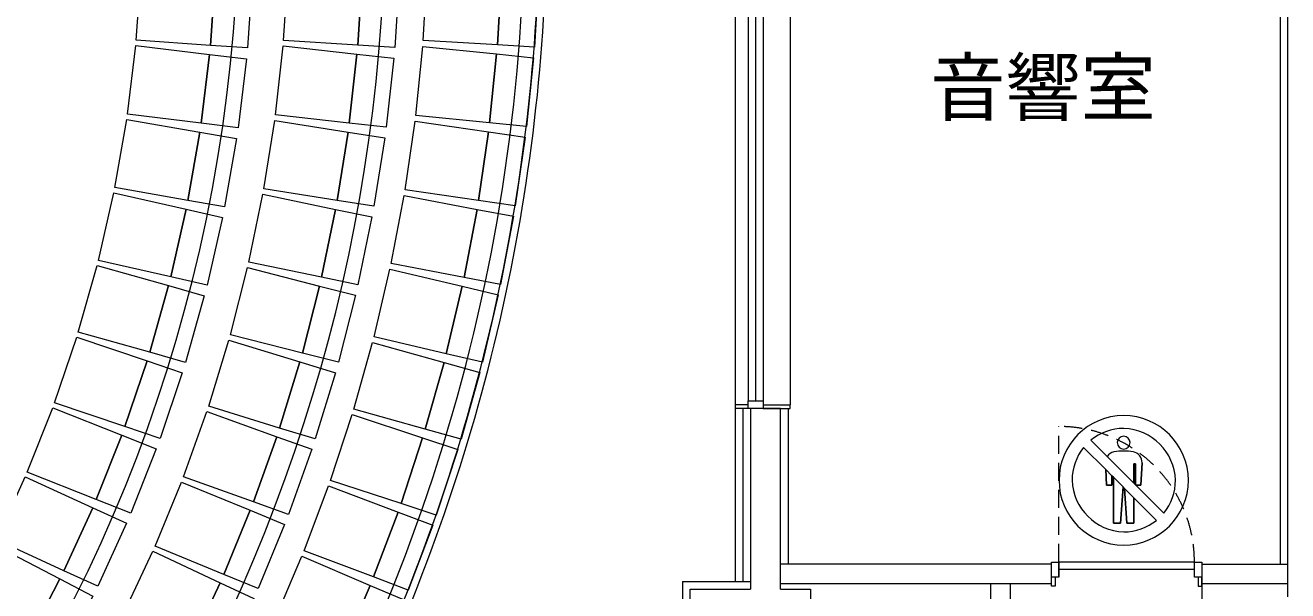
# Model space of a CAD drawing. Units: millimetres, scale not verified. Extents: x -24806 to 31194, y -25247 to 14164.
# Drawn here: x 10768 to 19166, y -11120 to -7360 of the extents above; entities that cross this region are included whole.
import ezdxf
from ezdxf.enums import TextEntityAlignment as Align

# ---------------------------------------------------------------- set-up
doc = ezdxf.new("R2010")
doc.units = ezdxf.units.MM
doc.header["$LTSCALE"] = 100
doc.linetypes.add('DASHED1', pattern=[1.8, 1.2, -0.6])
doc.layers.add('0-0', color=7, linetype='Continuous', lineweight=18)
doc.layers.add('C-F', color=7, linetype='Continuous', lineweight=18)
doc.layers.add('0-A', color=7, linetype='Continuous')
doc.styles.add('HGｺﾞｼｯｸE', font='')
doc.styles.get('HGｺﾞｼｯｸE').set_extended_font_data('HGｺﾞｼｯｸE')

msp = doc.modelspace()

# ---------------------------------------------------------------- linework, layer by layer
at = {"layer": '0-0'}
for p, q in [((19165.6, -11159.3), (19165.6, -1948.3)), ((15491.2, -3199.8), (15491.2, -9882.8)), ((15576.3, -3249.9), (15576.3, -9857.8)), ((15676.5, -3249.9), (15676.5, -9857.8)), ((19115.6, -5517.6), (19115.6, -10944)), ((15626.4, -5567.6), (15626.4, -9857.8)), ((15576.3, -9907.8), (15491.2, -9907.8)), ((15491.2, -9907.8), (15491.2, -11059.2)), ((15541.3, -9907.8), (15541.3, -11059.2)), ((15576.3, -9857.8), (15676.5, -9857.8)), ((15591.4, -9907.8), (15591.4, -11109.2)), ((15791.6, -9907.8), (15591.4, -9907.8)), ((15676.5, -9882.8), (15856.7, -9882.8)), ((15791.6, -11109.2), (15791.6, -9907.8)), ((15841.7, -9907.8), (15841.7, -10944)), ((17593.7, -10944), (15791.6, -10944)), ((18544.9, -10929), (17643.8, -10929)), ((17643.8, -11029.1), (17643.8, -10929)), ((18544.9, -10979.1), (17643.8, -10979.1)), ((18544.9, -11029.1), (18544.9, -10929)), ((18594.9, -10944), (18594.9, -11910.2)), ((18594.9, -10944), (19165.6, -10944)), ((15140.8, -11059.2), (15591.4, -11059.2)), ((15140.8, -11059.2), (15140.8, -11900.1)), ((17593.7, -11074.2), (15791.6, -11074.2)), ((17188.3, -11074.2), (17188.3, -12037.9)), ((17318.4, -11074.2), (17318.4, -11988.4)), ((19165.6, -11074.2), (18594.9, -11074.2)), ((15190.9, -11109.2), (15591.4, -11109.2)), ((15190.9, -11910.2), (15190.9, -11109.2))]:
    msp.add_line(p, q, dxfattribs=at)
at = {"layer": '0-0', "linetype": 'DASHED1'}
msp.add_line((17643.8, -10929), (17643.8, -10028), dxfattribs=at)
at = {"layer": '0-0'}
for points in [[(15676.5, -3199.8), (15856.7, -3199.8), (15856.7, -3224.9), (15856.7, -9882.8)], [(15576.3, -9882.8), (15491.2, -9882.8), (15491.2, -9907.8)], [(15676.5, -9907.8), (15856.7, -9907.8), (15856.7, -9882.8)], [(17618.8, -11029.1), (17618.8, -11089.2), (17593.7, -11089.2), (17593.7, -11029.1)], [(18569.9, -11029.1), (18569.9, -11089.2), (18594.9, -11089.2), (18594.9, -11029.1)], [(15791.6, -11109.2), (15991.8, -11109.2), (15991.8, -11910.2)]]:
    msp.add_lwpolyline(points, dxfattribs=at)
for points in [[(11999.6, -7493.7), (11506.9, -7459.2), (11539, -6999.8), (12031.8, -7034.3)], [(12245.9, -7511), (11999.6, -7493.7), (12031.8, -7034.3), (12278.1, -7051.5)], [(12979.5, -7492.1), (12486.6, -7460.7), (12515.8, -7001), (13008.8, -7032.4)], [(13225.9, -7507.8), (12979.5, -7492.1), (13008.8, -7032.4), (13255.2, -7048.2)], [(13908.5, -7490.7), (13415.5, -7461.8), (13442.5, -7002.1), (13935.5, -7031)], [(14155.1, -7505.2), (13908.5, -7490.7), (13935.5, -7031), (14182.1, -7045.5)], [(11938.2, -8010.9), (11447.9, -7951.2), (11503.5, -7494.1), (11993.8, -7553.8)], [(12183.3, -8040.8), (11938.2, -8010.9), (11993.8, -7553.8), (12239, -7583.6)], [(12923.5, -8009.9), (12432.6, -7955.5), (12483.3, -7497.7), (12974.2, -7552.1)], [(13169, -8037.1), (12923.5, -8009.9), (12974.2, -7552.1), (13219.7, -7579.3)], [(13856.9, -8009), (13365.5, -7958.8), (13412.3, -7500.7), (13903.7, -7550.8)], [(14102.6, -8034.1), (13856.9, -8009), (13903.7, -7550.8), (14149.4, -7575.9)], [(11850.3, -8524.4), (11363.7, -8439.6), (11442.7, -7985.9), (11929.3, -8070.6)], [(12843.4, -8524.5), (12355.6, -8447.2), (12427.6, -7992.4), (12915.5, -8069.7)], [(13783, -8524.5), (13294.2, -8453.2), (13360.8, -7997.5), (13849.5, -8068.8)], [(12093.6, -8566.7), (11850.3, -8524.4), (11929.3, -8070.6), (12172.6, -8113)], [(13087.3, -8563.2), (12843.4, -8524.5), (12915.5, -8069.7), (13159.4, -8108.3)], [(14027.4, -8560.2), (13783, -8524.5), (13849.5, -8068.8), (14093.9, -8104.5)], [(11736.3, -9032.6), (11254.7, -8923.1), (11356.8, -8474), (11838.5, -8583.5)], [(12739.3, -9034.9), (12255.7, -8934.9), (12348.9, -8483.9), (12832.6, -8583.9)], [(13686.9, -9036.4), (13201.7, -8944.1), (13287.8, -8491.6), (13773, -8584)], [(11977.1, -9087.4), (11736.3, -9032.6), (11838.5, -8583.5), (12079.3, -8638.3)], [(12981.2, -9084.9), (12739.3, -9034.9), (12832.6, -8583.9), (13074.4, -8633.9)], [(13929.5, -9082.6), (13686.9, -9036.4), (13773, -8584), (14015.6, -8630.2)], [(11596.5, -9534.3), (11121.1, -9400.3), (11246.1, -8957), (11721.5, -9091.1)], [(12611.6, -9539.8), (12133.1, -9417.3), (12247.3, -8971.1), (12725.8, -9093.6)], [(13568.8, -9543.7), (13088, -9430.5), (13193.6, -8982.2), (13674.3, -9095.4)], [(11834.2, -9601.4), (11596.5, -9534.3), (11721.5, -9091.1), (11959.1, -9158.1)], [(12850.8, -9601), (12611.6, -9539.8), (12725.8, -9093.6), (12965, -9154.9)], [(13809.2, -9600.3), (13568.8, -9543.7), (13674.3, -9095.4), (13914.7, -9152)], [(11431.1, -10028.2), (10963.2, -9870), (11110.7, -9433.7), (11578.6, -9592)], [(12460.3, -10038.2), (11988.1, -9893.5), (12123, -9453.1), (12595.2, -9597.8)], [(13428.9, -10045.4), (12953.5, -9911.5), (13078.3, -9468.2), (13553.7, -9602)], [(11665, -10107.3), (11431.1, -10028.2), (11578.6, -9592), (11812.5, -9671.1)], [(12696.4, -10110.5), (12460.3, -10038.2), (12595.2, -9597.8), (12831.4, -9670.2)], [(13666.6, -10112.3), (13428.9, -10045.4), (13553.7, -9602), (13791.4, -9669)], [(11240.6, -10513), (10781.4, -10331.1), (10951.1, -9902.9), (11410.3, -10084.9)], [(15576.3, -9857.8), (15676.5, -9857.8), (15676.5, -9907.8), (15576.3, -9907.8)], [(12285.9, -10529), (11821, -10362.4), (11976.3, -9928.8), (12441.3, -10095.4)], [(13267.5, -10540.5), (12798.3, -10386.3), (12942.1, -9948.8), (13411.3, -10103)], [(11470.2, -10604), (11240.6, -10513), (11410.3, -10084.9), (11639.9, -10175.9)], [(12518.4, -10612.3), (12285.9, -10529), (12441.3, -10095.4), (12673.8, -10178.7)], [(13502.1, -10617.6), (13267.5, -10540.5), (13411.3, -10103), (13645.9, -10180.1)], [(11025.6, -10987.4), (10576.3, -10782.2), (10767.7, -10363.3), (11217, -10568.5)], [(12088.8, -11011.1), (11632.2, -10822.9), (11807.6, -10397.1), (12264.3, -10585.2)], [(13084.9, -11028.3), (12622.8, -10854), (12785.3, -10423.1), (13247.5, -10597.4)], [(11250.2, -11090.1), (11025.6, -10987.4), (11217, -10568.5), (11441.6, -10671.2)], [(12317.2, -11105.1), (12088.8, -11011.1), (12264.3, -10585.2), (12492.6, -10679.3)], [(13316, -11115.5), (13084.9, -11028.3), (13247.5, -10597.4), (13478.5, -10684.5)], [(10786.5, -11450.2), (10348.4, -11222.2), (10560.9, -10813.7), (10999.1, -11041.7)], [(11869.4, -11483.4), (11422, -11274.1), (11617.2, -10857), (12064.6, -11066.3)], [(12881.5, -11507.7), (12427.3, -11313.6), (12608.3, -10890.1), (13062.5, -11084.2)], [(17643.8, -11029.1), (17593.7, -11029.1), (17593.7, -10929), (17643.8, -10929)], [(18594.9, -11029.1), (18544.9, -11029.1), (18544.9, -10929), (18594.9, -10929)], [(11005.6, -11564.2), (10786.5, -11450.2), (10999.1, -11041.7), (11218.2, -11155.7)], [(12093.1, -11588.1), (11869.4, -11483.4), (12064.6, -11066.3), (12288.3, -11170.9)], [(13108.6, -11604.8), (12881.5, -11507.7), (13062.5, -11084.2), (13289.5, -11181.3)]]:
    msp.add_lwpolyline(points, close=True, dxfattribs=at)
for radius, start, end in [(10312.3, 286.42264, 359.99989), (11288.4, 297.10733, 0), (12214.5, 326.77084, 0), (12314.6, 333.00951, 358.01413), (12364.7, 333.00951, 358.01413)]:
    msp.add_arc((1875.1, -6553.8), radius, start, end, dxfattribs=at)
at = {"layer": '0-0', "linetype": 'DASHED1'}
msp.add_arc((17643.8, -10929), 901.1, 0, 90, dxfattribs=at)
at = {"layer": 'C-F'}
for p, q in [((17856.5, -10118.8), (17964.7, -10227.2)), ((18188.6, -10418), (18196.5, -10269.8))]:
    msp.add_line(p, q, dxfattribs=at)
for points in [[(18095.8, -10671.2), (18079.6, -10439.4), (18069.9, -10429.6), (18052.9, -10671.2), (18005.7, -10671.2), (18005.7, -10365.4), (17994.9, -10354.8), (17994.9, -10418), (17960.2, -10418), (17954.6, -10314.4), (17807.9, -10167.8)], [(17964.7, -10227.2), (18142.9, -10405.4), (18142.9, -10276.4), (18153.7, -10276.4), (18153.7, -10416), (18155.5, -10418), (18188.6, -10418)], [(18196.5, -10269.8), (18188.6, -10418), (18155.5, -10418), (18341, -10603.4)], [(18292.1, -10651.8), (18142.9, -10502.8), (18142.9, -10671.2), (18095.8, -10671.2)]]:
    msp.add_lwpolyline(points, dxfattribs=at)
for points in [[(17994.9, -10418), (17994.9, -10354.8), (17954.6, -10314.4), (17960.2, -10418)], [(18142.9, -10276.4), (18142.9, -10405.4), (18153.7, -10416), (18153.7, -10276.4)], [(18052.9, -10671.2), (18069.9, -10429.6), (18005.7, -10365.4), (18005.7, -10671.2)], [(18095.8, -10671.2), (18142.9, -10671.2), (18142.9, -10502.8), (18079.6, -10439.4)], [(18155.5, -10418), (18153.7, -10416), (18153.7, -10418)]]:
    msp.add_lwpolyline(points, close=True, dxfattribs=at)
for centre, radius, start, end in [((18074.4, -10385.5), 430.3, 90.01331, 180.01066), ((18074.2, -10385.5), 430.3, 359.99201, 89.98935), ((18076.1, -10388.2), 347.6, 90.17441, 129.18968), ((18061.9, -10397.9), 357.6, 2.10521, 87.88481), ((18076, -10136.6), 44.6, 92.06739, 177.98594), ((18075.8, -10133.3), 44.5, 182.1377, 268.07609), ((18072.7, -10133.3), 44.5, 272.10635, 357.78666), ((18072.7, -10136.6), 44.6, 2.02021, 87.81967), ((18077.5, -10385.9), 346.8, 141.02952, 179.82214), ((18023.2, -10265), 69.7, 101.00287, 147.14539), ((18074.2, -10550.1), 359.3, 89.98013, 100.30929), ((18075.2, -10541.2), 350.4, 79.56016, 90.14089), ((18123.5, -10268), 73, 358.57678, 77.97511), ((18074.3, -10385.6), 430.2, 180.00266, 270.00001), ((18088.3, -10371.7), 357.8, 182.10188, 267.88148), ((18074.3, -10385.6), 430.2, 269.99733, 359.99468), ((18071.4, -10383.6), 347.8, 320.81515, 359.80815), ((18074.1, -10383.4), 345.8, 270.16395, 309.09017)]:
    msp.add_arc(centre, radius, start, end, dxfattribs=at)

# ---------------------------------------------------------------- texts
at = {"layer": '0-A', "style": 'HGｺﾞｼｯｸE'}
msp.add_text('音響室', height=366.6, dxfattribs=at).set_placement((16787.9, -8065.9), align=Align.BOTTOM_LEFT)

doc.saveas('drawing.dxf')
